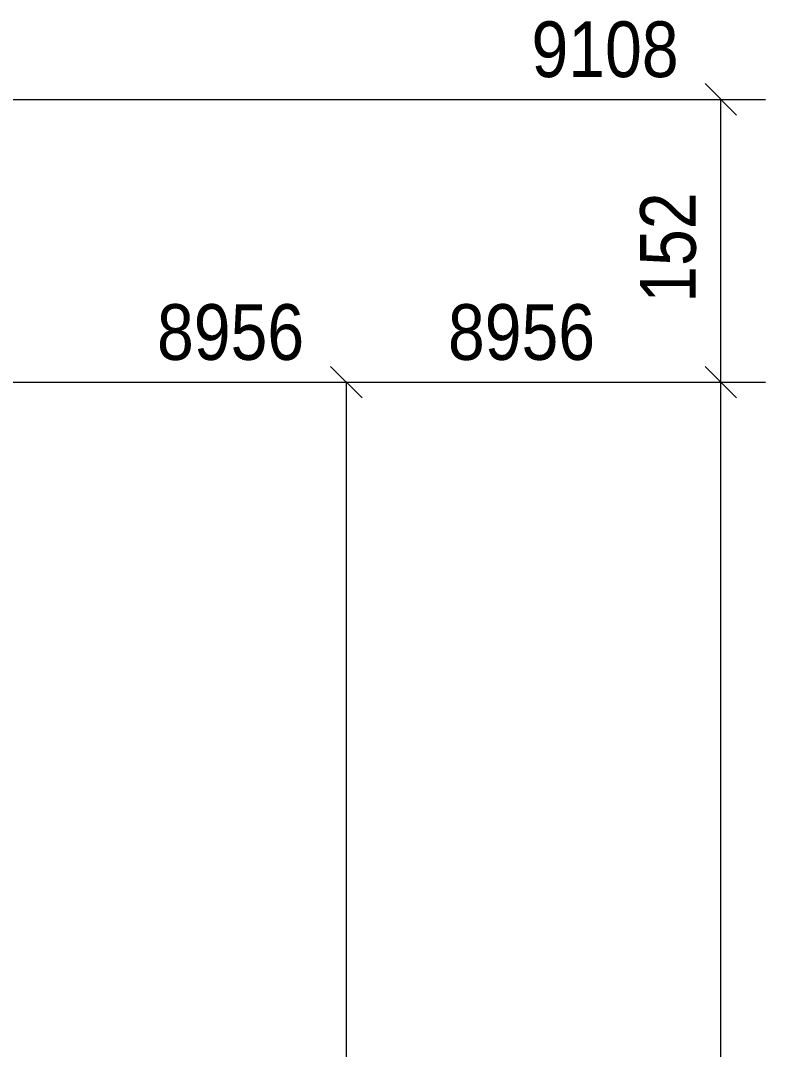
# Model space of a CAD drawing. Header units: millimetres. Extents: x 2 to 579, y 1 to 825.
# Drawn here: x 110.2 to 150.3, y 665 to 720.4 of the extents above; entities that cross this region are included whole.
import ezdxf

# ---------------------------------------------------------------- set-up
doc = ezdxf.new("R2010")
doc.units = ezdxf.units.MM
doc.linetypes.add('XKITLINE00', pattern=[0])
doc.layers.add('Dimensions', color=7, linetype='Continuous', lineweight=0)
doc.styles.add('ARIAL', font='ARIAL.TTF')

# ---------------------------------------------------------------- blocks, each defined once
blk = doc.blocks.new('*A127')
at = {"layer": 'Dimensions', "color": 7, "linetype": 'XKITLINE00', "lineweight": 0}
for p, q in [((147.048, 717.036), (148.745, 715.338)), ((88.897, 716.187), (150.297, 716.187)), ((147.897, 700.959), (147.897, 716.187)), ((147.048, 701.807), (148.745, 700.11)), ((102.897, 700.959), (150.297, 700.959))]:
    blk.add_line(p, q, dxfattribs=at)
at = {"layer": 'Dimensions', "color": 3}
for p in [(147.897, 716.187), (147.897, 700.959)]:
    blk.add_point(p, dxfattribs=at)
at = {"layer": 'Dimensions', "color": 3, "style": 'ARIAL', "width": 0.85}
blk.add_text('9108', height=3, dxfattribs=at).set_placement((137.696, 717.387))
blk.add_text('152', height=3, rotation=90.0002, dxfattribs=at).set_placement((146.547, 705.235))
blk = doc.blocks.new('*A156')
at = {"layer": 'Dimensions', "color": 7, "linetype": 'XKITLINE00', "lineweight": 0}
for p, q in [((147.048, 701.807), (148.745, 700.11)), ((102.897, 700.959), (150.297, 700.959)), ((147.897, 584.045), (147.897, 700.959))]:
    blk.add_line(p, q, dxfattribs=at)
at = {"layer": 'Dimensions', "color": 3}
blk.add_point((147.897, 700.959), dxfattribs=at)
at = {"layer": 'Dimensions', "color": 3, "style": 'ARIAL', "width": 0.85}
blk.add_text('8956', height=3, dxfattribs=at).set_placement((133.196, 702.159))
blk = doc.blocks.new('*A158')
at = {"layer": 'Dimensions', "color": 7, "linetype": 'XKITLINE00', "lineweight": 0}
for p, q in [((126.875, 701.807), (128.572, 700.11)), ((102.897, 700.959), (130.123, 700.959)), ((127.723, 343.492), (127.723, 700.959))]:
    blk.add_line(p, q, dxfattribs=at)
at = {"layer": 'Dimensions', "color": 3}
blk.add_point((127.723, 700.959), dxfattribs=at)
at = {"layer": 'Dimensions', "color": 3, "style": 'ARIAL', "width": 0.85}
blk.add_text('8956', height=3, dxfattribs=at).set_placement((117.523, 702.159))

msp = doc.modelspace()

# ---------------------------------------------------------------- block references
at = {"lineweight": 0}
for name in ['*A127', '*A158', '*A156']:
    msp.add_blockref(name, (0, 0), dxfattribs=at)

doc.saveas('drawing.dxf')
